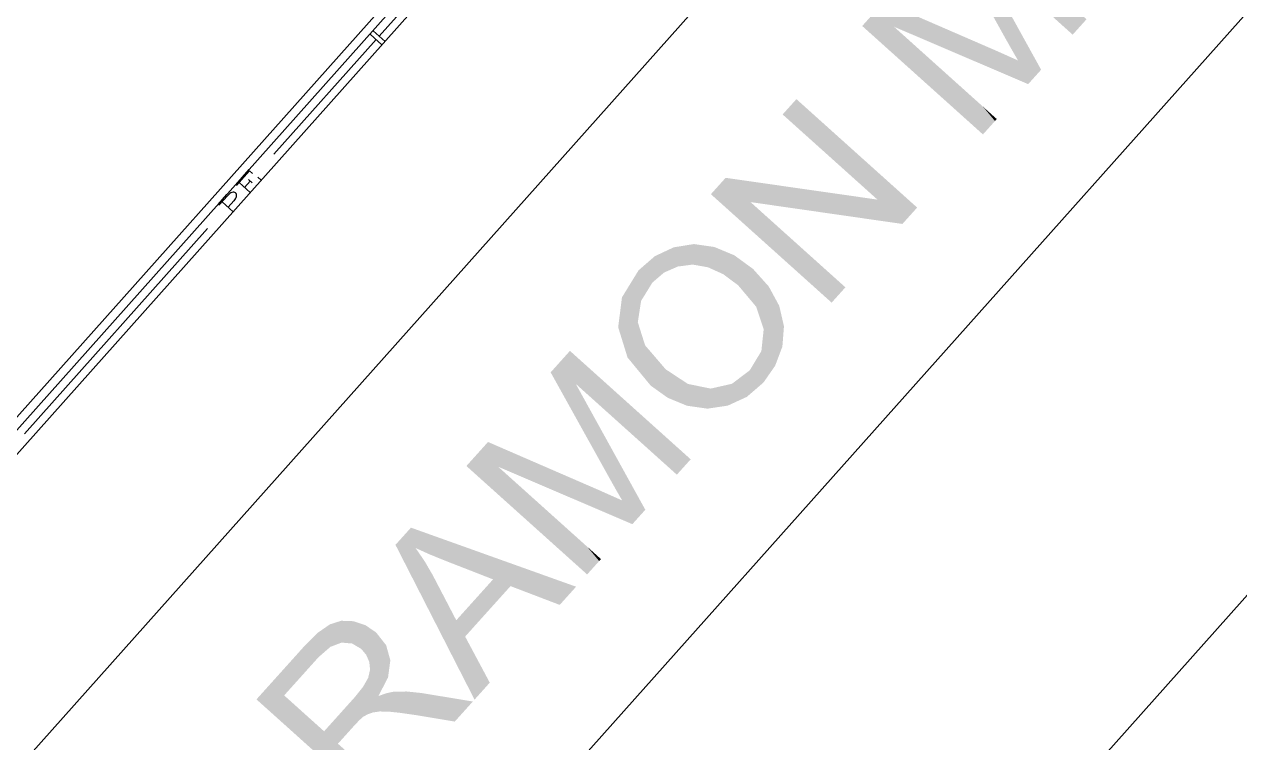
# Model space of a CAD drawing. Header units: inches. Extents: x 0.0008 to 0.0144, y 0.0003 to 0.0113.
# Drawn here: x 0.0120179 to 0.0123864, y 0.0029946 to 0.0032126 of the extents above; entities that cross this region are included whole.
import ezdxf

# ---------------------------------------------------------------- set-up
doc = ezdxf.new("R2010")
doc.units = ezdxf.units.IN
doc.header["$MEASUREMENT"] = 0
doc.linetypes.add('STRICHPUNKT', pattern=[25.4, 12.7, -6.35, 0, -6.35])
doc.layers.add('Standard', color=7, linetype='Continuous')

# ---------------------------------------------------------------- blocks, each defined once
blk = doc.blocks.new('*U445')
at = {"color": 7, "linetype": 'ByBlock'}
for points in [[(0.3075634, 0.0767595), (0.3075203, 0.0769144), (0.3075634, 0.0769442)], [(0.3076083, 0.0767987), (0.3075634, 0.0769442), (0.3076083, 0.0769752)], [(0.3076115, 0.0768015), (0.3076083, 0.0769752), (0.3076115, 0.0769763)], [(0.3076699, 0.0768238), (0.3076115, 0.0769763), (0.3076699, 0.0769948)], [(0.3076949, 0.0768333), (0.3076699, 0.0769948), (0.3076949, 0.0770027)], [(0.3076984, 0.0768346), (0.3076984, 0.0770026), (0.307779, 0.0768274)], [(0.307779, 0.0768274), (0.307779, 0.0769997), (0.3077893, 0.0768213)], [(0.3077893, 0.0768213), (0.3077893, 0.0769993), (0.3077982, 0.076816)], [(0.3077982, 0.076816), (0.3077982, 0.0769964), (0.3078011, 0.0768143)], [(0.3078011, 0.0768143), (0.3078011, 0.0769955), (0.3078359, 0.0767937)], [(0.3078359, 0.0767937), (0.3078359, 0.0769839), (0.3078501, 0.0767853)], [(0.3078501, 0.0767853), (0.3078501, 0.0769792), (0.3078639, 0.0767687)], [(0.3078639, 0.0767687), (0.3078639, 0.0769747), (0.3078641, 0.0767684)], [(0.3078641, 0.0767684), (0.3078641, 0.0769746), (0.307882, 0.0767469)], [(0.307882, 0.0767469), (0.307882, 0.0769687), (0.3078875, 0.0767402)], [(0.3078875, 0.0767402), (0.3078875, 0.0769649), (0.3078993, 0.0767131)], [(0.3078993, 0.0767131), (0.3078993, 0.0769568), (0.3079026, 0.0767058)], [(0.3079026, 0.0767058), (0.3079026, 0.0769546), (0.3079115, 0.0766853)], [(0.3079115, 0.0766853), (0.3079115, 0.0769484), (0.3079172, 0.0766253)], [(0.3075173, 0.0767186), (0.3074129, 0.0768091), (0.3075173, 0.0769124)], [(0.3075203, 0.0767218), (0.3075173, 0.0769124), (0.3075203, 0.0769144)], [(0.3074129, 0.0766024), (0.3072558, 0.0766342), (0.3074129, 0.0768091)], [(0.3072558, 0.0762052), (0.3070425, 0.0763969), (0.3072558, 0.0766342)], [(0.3078993, 0.0762825), (0.3078875, 0.0765362), (0.3078993, 0.0765571)], [(0.3079026, 0.0762836), (0.3078993, 0.0765571), (0.3079026, 0.0765628)], [(0.3079115, 0.0762867), (0.3079026, 0.0765628), (0.3079115, 0.076601)], [(0.3079172, 0.0762886), (0.3079115, 0.076601), (0.3079172, 0.0766253)], [(0.3078501, 0.0762502), (0.3078359, 0.0764594), (0.3078501, 0.0764773)], [(0.3078639, 0.0762624), (0.3078501, 0.0764773), (0.3078639, 0.0764945)], [(0.3078641, 0.0762626), (0.3078639, 0.0764945), (0.3078641, 0.076495)], [(0.307882, 0.0762727), (0.3078641, 0.076495), (0.307882, 0.0765265)], [(0.3078875, 0.0762758), (0.307882, 0.0765265), (0.3078875, 0.0765362)], [(0.3072558, 0.0762052), (0.3072558, 0.0764276), (0.3074129, 0.0760639)], [(0.307779, 0.0761767), (0.3076984, 0.0763014), (0.307779, 0.0763911)], [(0.3077893, 0.0761881), (0.307779, 0.0763911), (0.3077893, 0.0764025)], [(0.3077982, 0.076198), (0.3077893, 0.0764025), (0.3077982, 0.0764124)], [(0.3078011, 0.076201), (0.3077982, 0.0764124), (0.3078011, 0.0764156)], [(0.3078359, 0.0762375), (0.3078011, 0.0764156), (0.3078359, 0.0764594)], [(0.3079904, 0.0763037), (0.3079817, 0.0764227), (0.3079904, 0.0764258)], [(0.3080411, 0.0763032), (0.3079904, 0.0764258), (0.3080411, 0.0764437)], [(0.3079904, 0.0763037), (0.3079904, 0.0764258), (0.3080411, 0.0763032)], [(0.3080441, 0.0763032), (0.3080411, 0.0764437), (0.3080441, 0.0764448)], [(0.3080411, 0.0763032), (0.3080411, 0.0764437), (0.3080441, 0.0763032)], [(0.3080557, 0.076303), (0.3080441, 0.0764448), (0.3080557, 0.0764472)], [(0.3080441, 0.0763032), (0.3080441, 0.0764448), (0.3080557, 0.076303)], [(0.3080576, 0.076303), (0.3080557, 0.0764472), (0.3080576, 0.0764476)], [(0.3080557, 0.076303), (0.3080557, 0.0764472), (0.3080576, 0.076303)], [(0.3080734, 0.0763013), (0.3080576, 0.0764476), (0.3080734, 0.0764509)], [(0.3080576, 0.076303), (0.3080576, 0.0764476), (0.3080734, 0.0763013)], [(0.3080827, 0.0763003), (0.3080734, 0.0764509), (0.3080827, 0.0764528)], [(0.3080734, 0.0763013), (0.3080734, 0.0764509), (0.3080827, 0.0763003)], [(0.3080948, 0.076299), (0.3080827, 0.0764528), (0.3080948, 0.0764553)], [(0.3080827, 0.0763003), (0.3080827, 0.0764528), (0.3080948, 0.076299)], [(0.3081475, 0.0762933), (0.3080948, 0.0764553), (0.3081475, 0.0764566)], [(0.3080948, 0.076299), (0.3080948, 0.0764553), (0.3081475, 0.0762933)], [(0.3081979, 0.0762862), (0.3081475, 0.0764566), (0.3081979, 0.0764579)], [(0.3081475, 0.0762933), (0.3081475, 0.0764566), (0.3081979, 0.0762862)], [(0.3081979, 0.0762862), (0.3081979, 0.0764579), (0.3082655, 0.0762766)], [(0.3082655, 0.0762766), (0.3082655, 0.0764509), (0.3083102, 0.0762692)], [(0.3083102, 0.0762692), (0.3083102, 0.0764463), (0.3085695, 0.0762258)], [(0.3085695, 0.0762258), (0.3083102, 0.0764463), (0.3085695, 0.0764036)], [(0.3074129, 0.0760639), (0.3074129, 0.0762863), (0.3075173, 0.0759701)], [(0.3076949, 0.0760831), (0.3076699, 0.0762697), (0.3076949, 0.0762975)], [(0.3076984, 0.0760869), (0.3076949, 0.0762975), (0.3076984, 0.0763014)], [(0.3075173, 0.0759701), (0.3075173, 0.0761925), (0.3075203, 0.0759675)], [(0.3075203, 0.0759675), (0.3075203, 0.0761899), (0.3075634, 0.0759287)], [(0.3076083, 0.0758884), (0.3075634, 0.0761511), (0.3076083, 0.0762011)], [(0.3076115, 0.0758855), (0.3076083, 0.0762011), (0.3076115, 0.0762047)], [(0.3076083, 0.0758884), (0.3076083, 0.0762011), (0.3076115, 0.0758855)], [(0.3076699, 0.0758329), (0.3076115, 0.0762047), (0.3076699, 0.0762697)], [(0.3076115, 0.0758855), (0.3076115, 0.0762047), (0.3076699, 0.0758329)], [(0.3075634, 0.0759287), (0.3075634, 0.0761511), (0.3076083, 0.0758884)], [(0.3076699, 0.0758329), (0.3076699, 0.0760553), (0.3076949, 0.0758105)], [(0.3076949, 0.0758105), (0.3076949, 0.0760329), (0.3076984, 0.0758074)], [(0.3076984, 0.0758074), (0.3076984, 0.0760298), (0.307779, 0.0757349)], [(0.307779, 0.0757349), (0.307779, 0.0759573), (0.3077893, 0.0757256)], [(0.3077893, 0.0757256), (0.3077893, 0.075948), (0.3077982, 0.0757176)], [(0.3077982, 0.0757176), (0.3077982, 0.07594), (0.3078011, 0.075715)], [(0.3078011, 0.075715), (0.3078011, 0.0759375), (0.3078359, 0.0756837)], [(0.3078359, 0.0756837), (0.3078359, 0.0759061), (0.3078501, 0.0756709)], [(0.3078501, 0.0756709), (0.3078501, 0.0758934), (0.3078639, 0.0756586)], [(0.3078639, 0.0756586), (0.3078639, 0.075881), (0.3078641, 0.0756584)], [(0.3078641, 0.0756584), (0.3078641, 0.0758808), (0.307882, 0.0756423)], [(0.307882, 0.0756423), (0.307882, 0.0758648), (0.3078875, 0.0756374)], [(0.3078875, 0.0756374), (0.3078875, 0.0758598), (0.3078993, 0.0756267)], [(0.3078993, 0.0756267), (0.3078993, 0.0758491), (0.3079026, 0.0756238)], [(0.3079026, 0.0756238), (0.3079026, 0.0758462), (0.3079115, 0.0756158)], [(0.3079115, 0.0756158), (0.3079115, 0.0758382), (0.3079172, 0.0756106)], [(0.3079172, 0.0756106), (0.3079172, 0.0758331), (0.307939, 0.075591)], [(0.307939, 0.075591), (0.307939, 0.0758135), (0.3079642, 0.0755684)], [(0.3079642, 0.0755684), (0.3079642, 0.0757908), (0.3079721, 0.0755613)]]:
    blk.add_solid(points, dxfattribs=at)
at = {"color": 7, "linetype": 'ByBlock', "extrusion": (0, 0, -1)}
for points in [[(-0.3075634, 0.0767595), (-0.3075634, 0.0769442), (-0.3076083, 0.0767987)], [(-0.3076083, 0.0767987), (-0.3076083, 0.0769752), (-0.3076115, 0.0768015)], [(-0.3076115, 0.0768015), (-0.3076115, 0.0769763), (-0.3076699, 0.0768238)], [(-0.3076699, 0.0768238), (-0.3076699, 0.0769948), (-0.3076949, 0.0768333)], [(-0.3076949, 0.0768333), (-0.3076949, 0.0770027), (-0.3076984, 0.0768346)], [(-0.3076984, 0.0768346), (-0.3076949, 0.0770027), (-0.3076984, 0.0770026)], [(-0.307779, 0.0768274), (-0.3076984, 0.0770026), (-0.307779, 0.0769997)], [(-0.3077893, 0.0768213), (-0.307779, 0.0769997), (-0.3077893, 0.0769993)], [(-0.3077982, 0.076816), (-0.3077893, 0.0769993), (-0.3077982, 0.0769964)], [(-0.3078011, 0.0768143), (-0.3077982, 0.0769964), (-0.3078011, 0.0769955)], [(-0.3078359, 0.0767937), (-0.3078011, 0.0769955), (-0.3078359, 0.0769839)], [(-0.3078501, 0.0767853), (-0.3078359, 0.0769839), (-0.3078501, 0.0769792)], [(-0.3078639, 0.0767687), (-0.3078501, 0.0769792), (-0.3078639, 0.0769747)], [(-0.3078641, 0.0767684), (-0.3078639, 0.0769747), (-0.3078641, 0.0769746)], [(-0.307882, 0.0767469), (-0.3078641, 0.0769746), (-0.307882, 0.0769687)], [(-0.3078875, 0.0767402), (-0.307882, 0.0769687), (-0.3078875, 0.0769649)], [(-0.3078993, 0.0767131), (-0.3078875, 0.0769649), (-0.3078993, 0.0769568)], [(-0.3079026, 0.0767058), (-0.3078993, 0.0769568), (-0.3079026, 0.0769546)], [(-0.3079115, 0.0766853), (-0.3079026, 0.0769546), (-0.3079115, 0.0769484)], [(-0.3079172, 0.0766253), (-0.3079115, 0.0769484), (-0.3079172, 0.0769445)], [(-0.3079172, 0.0762886), (-0.3079172, 0.0769445), (-0.307939, 0.0762961)], [(-0.307939, 0.0762961), (-0.3079172, 0.0769445), (-0.307939, 0.0769295)], [(-0.307939, 0.0762961), (-0.307939, 0.0769295), (-0.3079642, 0.0762998)], [(-0.3079642, 0.0762998), (-0.307939, 0.0769295), (-0.3079642, 0.0769122)], [(-0.3075173, 0.0767186), (-0.3075173, 0.0769124), (-0.3075203, 0.0767218)], [(-0.3075203, 0.0767218), (-0.3075203, 0.0769144), (-0.3075634, 0.0767595)], [(-0.3079642, 0.0762998), (-0.3079642, 0.0769122), (-0.3079721, 0.076301)], [(-0.3079721, 0.076301), (-0.3079642, 0.0769122), (-0.3079721, 0.0769021)], [(-0.3079721, 0.076301), (-0.3079721, 0.0769021), (-0.3079817, 0.0763024)], [(-0.3079817, 0.0763024), (-0.3079721, 0.0769021), (-0.3079817, 0.0768899)], [(-0.3079817, 0.0764227), (-0.3079817, 0.0768899), (-0.3079904, 0.0764396)], [(-0.3079904, 0.0764396), (-0.3079817, 0.0768899), (-0.3079904, 0.0768788)], [(-0.3079904, 0.0764396), (-0.3079904, 0.0768788), (-0.3080411, 0.0765379)], [(-0.3080411, 0.0765379), (-0.3079904, 0.0768788), (-0.3080411, 0.0768142)], [(-0.3074129, 0.0766024), (-0.3074129, 0.0768091), (-0.3075173, 0.0767186)], [(-0.3080411, 0.0765379), (-0.3080411, 0.0768142), (-0.3080441, 0.0765437)], [(-0.3080441, 0.0765437), (-0.3080411, 0.0768142), (-0.3080441, 0.0768034)], [(-0.3080441, 0.0765437), (-0.3080441, 0.0768034), (-0.3080557, 0.0765661)], [(-0.3080557, 0.0765661), (-0.3080441, 0.0768034), (-0.3080557, 0.0767619)], [(-0.3080557, 0.0765661), (-0.3080557, 0.0767619), (-0.3080576, 0.0765803)], [(-0.3080576, 0.0765803), (-0.3080557, 0.0767619), (-0.3080576, 0.076755)], [(-0.3080576, 0.0765803), (-0.3080576, 0.076755), (-0.3080734, 0.076698)], [(-0.3072558, 0.0764276), (-0.3072558, 0.0766342), (-0.3074129, 0.0766024)], [(-0.3078993, 0.0762825), (-0.3078993, 0.0765571), (-0.3079026, 0.0762836)], [(-0.3079026, 0.0762836), (-0.3079026, 0.0765628), (-0.3079115, 0.0762867)], [(-0.3079115, 0.0762867), (-0.3079115, 0.076601), (-0.3079172, 0.0762886)], [(-0.3078501, 0.0762502), (-0.3078501, 0.0764773), (-0.3078639, 0.0762624)], [(-0.3078639, 0.0762624), (-0.3078639, 0.0764945), (-0.3078641, 0.0762626)], [(-0.3078641, 0.0762626), (-0.3078641, 0.076495), (-0.307882, 0.0762727)], [(-0.307882, 0.0762727), (-0.307882, 0.0765265), (-0.3078875, 0.0762758)], [(-0.3078875, 0.0762758), (-0.3078875, 0.0765362), (-0.3078993, 0.0762825)], [(-0.3074129, 0.0760639), (-0.3072558, 0.0764276), (-0.3074129, 0.0762863)], [(-0.307779, 0.0761767), (-0.307779, 0.0763911), (-0.3077893, 0.0761881)], [(-0.3077893, 0.0761881), (-0.3077893, 0.0764025), (-0.3077982, 0.076198)], [(-0.3077982, 0.076198), (-0.3077982, 0.0764124), (-0.3078011, 0.076201)], [(-0.3078011, 0.076201), (-0.3078011, 0.0764156), (-0.3078359, 0.0762375)], [(-0.3078359, 0.0762375), (-0.3078359, 0.0764594), (-0.3078501, 0.0762502)], [(-0.3079817, 0.0763024), (-0.3079817, 0.0764227), (-0.3079904, 0.0763037)], [(-0.3082655, 0.0762766), (-0.3081979, 0.0764579), (-0.3082655, 0.0764509)], [(-0.3083102, 0.0762692), (-0.3082655, 0.0764509), (-0.3083102, 0.0764463)], [(-0.3085695, 0.0762258), (-0.3085695, 0.0764036), (-0.3087086, 0.0763806)], [(-0.3075173, 0.0759701), (-0.3074129, 0.0762863), (-0.3075173, 0.0761925)], [(-0.3076949, 0.0760831), (-0.3076949, 0.0762975), (-0.3076984, 0.0760869)], [(-0.3076984, 0.0760869), (-0.3076984, 0.0763014), (-0.307779, 0.0761767)], [(-0.3075203, 0.0759675), (-0.3075173, 0.0761925), (-0.3075203, 0.0761899)], [(-0.3075634, 0.0759287), (-0.3075203, 0.0761899), (-0.3075634, 0.0761511)], [(-0.3076699, 0.0760553), (-0.3076699, 0.0762697), (-0.3076949, 0.0760831)], [(-0.3076949, 0.0758105), (-0.3076699, 0.0760553), (-0.3076949, 0.0760329)], [(-0.3076984, 0.0758074), (-0.3076949, 0.0760329), (-0.3076984, 0.0760298)], [(-0.307779, 0.0757349), (-0.3076984, 0.0760298), (-0.307779, 0.0759573)], [(-0.3077893, 0.0757256), (-0.307779, 0.0759573), (-0.3077893, 0.075948)], [(-0.3077982, 0.0757176), (-0.3077893, 0.075948), (-0.3077982, 0.07594)], [(-0.3078011, 0.075715), (-0.3077982, 0.07594), (-0.3078011, 0.0759375)], [(-0.3078359, 0.0756837), (-0.3078011, 0.0759375), (-0.3078359, 0.0759061)], [(-0.3078501, 0.0756709), (-0.3078359, 0.0759061), (-0.3078501, 0.0758934)], [(-0.3078639, 0.0756586), (-0.3078501, 0.0758934), (-0.3078639, 0.075881)], [(-0.3078641, 0.0756584), (-0.3078639, 0.075881), (-0.3078641, 0.0758808)], [(-0.307882, 0.0756423), (-0.3078641, 0.0758808), (-0.307882, 0.0758648)], [(-0.3078875, 0.0756374), (-0.307882, 0.0758648), (-0.3078875, 0.0758598)], [(-0.3078993, 0.0756267), (-0.3078875, 0.0758598), (-0.3078993, 0.0758491)], [(-0.3079026, 0.0756238), (-0.3078993, 0.0758491), (-0.3079026, 0.0758462)], [(-0.3079115, 0.0756158), (-0.3079026, 0.0758462), (-0.3079115, 0.0758382)], [(-0.3079172, 0.0756106), (-0.3079115, 0.0758382), (-0.3079172, 0.0758331)], [(-0.307939, 0.075591), (-0.3079172, 0.0758331), (-0.307939, 0.0758135)], [(-0.3079642, 0.0755684), (-0.307939, 0.0758135), (-0.3079642, 0.0757908)], [(-0.3079721, 0.0755613), (-0.3079642, 0.0757908), (-0.3079721, 0.0757837)], [(-0.3079721, 0.0755613), (-0.3079721, 0.0757837), (-0.3079817, 0.075572)], [(-0.3079817, 0.075572), (-0.3079721, 0.0757837), (-0.3079817, 0.0757751)], [(-0.3079817, 0.075572), (-0.3079817, 0.0757751), (-0.3079904, 0.0755816)], [(-0.3079904, 0.0755816), (-0.3079817, 0.0757751), (-0.3079904, 0.0757673)], [(-0.3079904, 0.0755816), (-0.3079904, 0.0757673), (-0.3080411, 0.075638)], [(-0.3080411, 0.075638), (-0.3079904, 0.0757673), (-0.3080411, 0.0757217)], [(-0.3080411, 0.075638), (-0.3080411, 0.0757217), (-0.3080441, 0.0756414)], [(-0.3080441, 0.0756414), (-0.3080411, 0.0757217), (-0.3080441, 0.075719)], [(-0.3080441, 0.0756414), (-0.3080441, 0.075719), (-0.3080557, 0.0756542)], [(-0.3080557, 0.0756542), (-0.3080441, 0.075719), (-0.3080557, 0.0757086)], [(-0.3080557, 0.0756542), (-0.3080557, 0.0757086), (-0.3080576, 0.0756564)], [(-0.3080576, 0.0756564), (-0.3080557, 0.0757086), (-0.3080576, 0.0757069)], [(-0.3080576, 0.0756564), (-0.3080576, 0.0757069), (-0.3080734, 0.075674)], [(-0.3080734, 0.075674), (-0.3080576, 0.0757069), (-0.3080734, 0.0756927)], [(-0.3080734, 0.075674), (-0.3080734, 0.0756927), (-0.3080827, 0.0756843)]]:
    blk.add_solid(points, dxfattribs=at)
blk = doc.blocks.new('*U446')
at = {"color": 7, "linetype": 'ByBlock'}
for points in [[(0.308232, 0.0773545), (0.3081129, 0.0775878), (0.308232, 0.0777203)], [(0.308232, 0.0773545), (0.308232, 0.0777203), (0.3082675, 0.077285)], [(0.3082675, 0.0775634), (0.3082675, 0.0777076), (0.3083376, 0.0775317)], [(0.3083376, 0.0775317), (0.3083376, 0.0776825), (0.3083783, 0.0775131)], [(0.3083783, 0.0775131), (0.3083783, 0.0776679), (0.3084001, 0.0775044)], [(0.3084001, 0.0775044), (0.3084001, 0.0776601), (0.3085196, 0.0774562)], [(0.3085196, 0.0774562), (0.3085196, 0.0776174), (0.308581, 0.0774322)], [(0.308581, 0.0774322), (0.308581, 0.0775954), (0.3086494, 0.0774056)], [(0.3082675, 0.077285), (0.3082675, 0.0775634), (0.3083376, 0.0771478)], [(0.3086494, 0.0774056), (0.3086494, 0.0775709), (0.3087217, 0.0773774)], [(0.3087217, 0.0773774), (0.3087217, 0.0775451), (0.3088391, 0.0773315)], [(0.3088391, 0.0773315), (0.3088391, 0.077503), (0.3088643, 0.0773217)], [(0.3083376, 0.0771478), (0.3083376, 0.0774616), (0.3083783, 0.0770679)], [(0.3089988, 0.0772697), (0.3089988, 0.0774459), (0.3093777, 0.077125)], [(0.3093777, 0.077125), (0.3089988, 0.0774459), (0.3093777, 0.0773103)], [(0.3083783, 0.0770679), (0.3083783, 0.0773913), (0.3084001, 0.0770253)], [(0.3084001, 0.0770253), (0.3084001, 0.0773538), (0.3085196, 0.0767912)], [(0.3088643, 0.0771201), (0.3088391, 0.0772937), (0.3088643, 0.0773217)], [(0.3088391, 0.0770921), (0.3087217, 0.0771631), (0.3088391, 0.0772937)], [(0.3085196, 0.0767912), (0.3085196, 0.0771245), (0.308581, 0.0766708)], [(0.3087217, 0.0769615), (0.3086494, 0.0770826), (0.3087217, 0.0771631)], [(0.3086494, 0.0765369), (0.308581, 0.0770066), (0.3086494, 0.0770826)], [(0.308581, 0.0766708), (0.308581, 0.0770066), (0.3086494, 0.0765369)], [(0.3086494, 0.0765369), (0.3086494, 0.076881), (0.3087217, 0.0763952)]]:
    blk.add_solid(points, dxfattribs=at)
at = {"color": 7, "linetype": 'ByBlock', "extrusion": (0, 0, -1)}
for points in [[(-0.3082675, 0.077285), (-0.308232, 0.0777203), (-0.3082675, 0.0777076)], [(-0.3083376, 0.0775317), (-0.3082675, 0.0777076), (-0.3083376, 0.0776825)], [(-0.3083783, 0.0775131), (-0.3083376, 0.0776825), (-0.3083783, 0.0776679)], [(-0.3084001, 0.0775044), (-0.3083783, 0.0776679), (-0.3084001, 0.0776601)], [(-0.3085196, 0.0774562), (-0.3084001, 0.0776601), (-0.3085196, 0.0776174)], [(-0.308581, 0.0774322), (-0.3085196, 0.0776174), (-0.308581, 0.0775954)], [(-0.3086494, 0.0774056), (-0.308581, 0.0775954), (-0.3086494, 0.0775709)], [(-0.3083376, 0.0771478), (-0.3082675, 0.0775634), (-0.3083376, 0.0774616)], [(-0.3087217, 0.0773774), (-0.3086494, 0.0775709), (-0.3087217, 0.0775451)], [(-0.3088391, 0.0773315), (-0.3087217, 0.0775451), (-0.3088391, 0.077503)], [(-0.3088643, 0.0773217), (-0.3088391, 0.077503), (-0.3088643, 0.077494)], [(-0.3088643, 0.0771201), (-0.3088643, 0.077494), (-0.3089988, 0.0772697)], [(-0.3089988, 0.0772697), (-0.3088643, 0.077494), (-0.3089988, 0.0774459)], [(-0.3083783, 0.0770679), (-0.3083376, 0.0774616), (-0.3083783, 0.0773913)], [(-0.3084001, 0.0770253), (-0.3083783, 0.0773913), (-0.3084001, 0.0773538)], [(-0.3085196, 0.0767912), (-0.3084001, 0.0773538), (-0.3085196, 0.0771245)], [(-0.3093777, 0.077125), (-0.3093777, 0.0773103), (-0.3095037, 0.0772652)], [(-0.3088391, 0.0770921), (-0.3088391, 0.0772937), (-0.3088643, 0.0771201)], [(-0.308581, 0.0766708), (-0.3085196, 0.0771245), (-0.308581, 0.0770066)], [(-0.3087217, 0.0769615), (-0.3087217, 0.0771631), (-0.3088391, 0.0770921)], [(-0.3086494, 0.076881), (-0.3086494, 0.0770826), (-0.3087217, 0.0769615)], [(-0.3087217, 0.0763952), (-0.3086494, 0.076881), (-0.3087217, 0.0767456)], [(-0.3087217, 0.0763952), (-0.3087217, 0.0767456), (-0.3088391, 0.0765258)]]:
    blk.add_solid(points, dxfattribs=at)
blk = doc.blocks.new('*U447')
at = {"color": 7, "linetype": 'ByBlock'}
for points in [[(0.3094564, 0.0786493), (0.3093077, 0.078917), (0.3094564, 0.0790825)], [(0.3094564, 0.0786493), (0.3094564, 0.0790825), (0.3095014, 0.0785683)], [(0.3095014, 0.0788278), (0.3095014, 0.079042), (0.3095886, 0.0787494)], [(0.3095886, 0.0787494), (0.3095886, 0.0789637), (0.3096814, 0.078666)], [(0.3095014, 0.0785683), (0.3095014, 0.0788278), (0.3095886, 0.0784114)], [(0.3096814, 0.078666), (0.3096814, 0.0788803), (0.3096952, 0.0786536)], [(0.3096952, 0.0786536), (0.3096952, 0.0788679), (0.3097545, 0.0786003)], [(0.3097545, 0.0786003), (0.3097545, 0.0788146), (0.3097853, 0.0785726)], [(0.3097853, 0.0785726), (0.3097853, 0.0787869), (0.3098144, 0.0785464)], [(0.3098144, 0.0785464), (0.3098144, 0.0787607), (0.3098589, 0.0785064)], [(0.3098589, 0.0785064), (0.3098589, 0.0787207), (0.3099369, 0.0784363)], [(0.3095886, 0.0784114), (0.3095886, 0.0786698), (0.3096814, 0.0782445)], [(0.3099369, 0.0784363), (0.3099369, 0.0786506), (0.3100367, 0.0783467)], [(0.3100367, 0.0783467), (0.3100367, 0.078561), (0.3102795, 0.0781283)], [(0.3096814, 0.0782445), (0.3096814, 0.0785018), (0.3096952, 0.0782196)], [(0.3096952, 0.0782196), (0.3096952, 0.0784768), (0.3097545, 0.0781129)], [(0.3088254, 0.0780457), (0.308659, 0.0781953), (0.3088254, 0.0783805)], [(0.3088254, 0.0780457), (0.3088254, 0.0783805), (0.3089037, 0.0779753)], [(0.3089037, 0.0781896), (0.3089037, 0.0783465), (0.3093077, 0.0780166)], [(0.3093077, 0.0780166), (0.3089037, 0.0783465), (0.3093077, 0.0781711)], [(0.3097545, 0.0781129), (0.3097545, 0.0783694), (0.3097853, 0.078058)], [(0.3097853, 0.078058), (0.3097853, 0.0783134), (0.3098144, 0.0780063)], [(0.3098144, 0.0780063), (0.3098144, 0.0782608), (0.3098589, 0.0779296)], [(0.3089037, 0.0779753), (0.3089037, 0.0781896), (0.3093077, 0.0776122)], [(0.3093077, 0.0780166), (0.3093077, 0.0781711), (0.3094564, 0.0779529)], [(0.3098589, 0.0777806), (0.3098589, 0.0781801), (0.3099369, 0.0777472)], [(0.3094564, 0.0779529), (0.3094564, 0.0781065), (0.3095014, 0.0779337)], [(0.3095014, 0.0779337), (0.3095014, 0.078087), (0.3095886, 0.0778963)], [(0.3095886, 0.0778963), (0.3095886, 0.0780491), (0.3096814, 0.0778566)], [(0.3096814, 0.0778566), (0.3096814, 0.0780089), (0.3096952, 0.0778507)], [(0.3096952, 0.0778507), (0.3096952, 0.0780027), (0.3097545, 0.0778253)], [(0.3097545, 0.0778253), (0.3097545, 0.0779762), (0.3097853, 0.0778121)], [(0.3097853, 0.0778121), (0.3097853, 0.0779625), (0.3098144, 0.0777997)], [(0.3098144, 0.0777997), (0.3098144, 0.0779495), (0.3098589, 0.0777806)], [(0.3093077, 0.0776122), (0.3093077, 0.0778265), (0.3094564, 0.0774785)], [(0.3094564, 0.0774785), (0.3094564, 0.0776928), (0.3095014, 0.0774381)], [(0.3095014, 0.0774381), (0.3095014, 0.0776524), (0.3095886, 0.0773597)]]:
    blk.add_solid(points, dxfattribs=at)
at = {"color": 7, "linetype": 'ByBlock', "extrusion": (0, 0, -1)}
for points in [[(-0.3095014, 0.0785683), (-0.3094564, 0.0790825), (-0.3095014, 0.079042)], [(-0.3095886, 0.0787494), (-0.3095014, 0.079042), (-0.3095886, 0.0789637)], [(-0.3096814, 0.078666), (-0.3095886, 0.0789637), (-0.3096814, 0.0788803)], [(-0.3095886, 0.0784114), (-0.3095014, 0.0788278), (-0.3095886, 0.0786698)], [(-0.3096952, 0.0786536), (-0.3096814, 0.0788803), (-0.3096952, 0.0788679)], [(-0.3097545, 0.0786003), (-0.3096952, 0.0788679), (-0.3097545, 0.0788146)], [(-0.3097853, 0.0785726), (-0.3097545, 0.0788146), (-0.3097853, 0.0787869)], [(-0.3098144, 0.0785464), (-0.3097853, 0.0787869), (-0.3098144, 0.0787607)], [(-0.3098589, 0.0785064), (-0.3098144, 0.0787607), (-0.3098589, 0.0787207)], [(-0.3099369, 0.0784363), (-0.3098589, 0.0787207), (-0.3099369, 0.0786506)], [(-0.3096814, 0.0782445), (-0.3095886, 0.0786698), (-0.3096814, 0.0785018)], [(-0.3100367, 0.0783467), (-0.3099369, 0.0786506), (-0.3100367, 0.078561)], [(-0.3102795, 0.0781283), (-0.3100367, 0.078561), (-0.3102795, 0.0783426)], [(-0.3096952, 0.0782196), (-0.3096814, 0.0785018), (-0.3096952, 0.0784768)], [(-0.3097545, 0.0781129), (-0.3096952, 0.0784768), (-0.3097545, 0.0783694)], [(-0.3089037, 0.0779753), (-0.3088254, 0.0783805), (-0.3089037, 0.0783465)], [(-0.3097853, 0.078058), (-0.3097545, 0.0783694), (-0.3097853, 0.0783134)], [(-0.3102795, 0.0781283), (-0.3102795, 0.0783426), (-0.3103861, 0.0782469)], [(-0.3098144, 0.0780063), (-0.3097853, 0.0783134), (-0.3098144, 0.0782608)], [(-0.3098589, 0.0779296), (-0.3098144, 0.0782608), (-0.3098589, 0.0781801)], [(-0.3093077, 0.0776122), (-0.3089037, 0.0781896), (-0.3093077, 0.0778265)], [(-0.3094564, 0.0779529), (-0.3093077, 0.0781711), (-0.3094564, 0.0781065)], [(-0.3099369, 0.0777472), (-0.3098589, 0.0781801), (-0.3099369, 0.0780388)], [(-0.3095014, 0.0779337), (-0.3094564, 0.0781065), (-0.3095014, 0.078087)], [(-0.3095886, 0.0778963), (-0.3095014, 0.078087), (-0.3095886, 0.0780491)], [(-0.3096814, 0.0778566), (-0.3095886, 0.0780491), (-0.3096814, 0.0780089)], [(-0.3096952, 0.0778507), (-0.3096814, 0.0780089), (-0.3096952, 0.0780027)], [(-0.3097545, 0.0778253), (-0.3096952, 0.0780027), (-0.3097545, 0.0779762)], [(-0.3097853, 0.0778121), (-0.3097545, 0.0779762), (-0.3097853, 0.0779625)], [(-0.3098144, 0.0777997), (-0.3097853, 0.0779625), (-0.3098144, 0.0779495)], [(-0.3099369, 0.0777472), (-0.3099369, 0.0780388), (-0.3100367, 0.0778581)], [(-0.3098589, 0.0777806), (-0.3098144, 0.0779495), (-0.3098589, 0.0779296)], [(-0.3094564, 0.0774785), (-0.3093077, 0.0778265), (-0.3094564, 0.0776928)], [(-0.3095014, 0.0774381), (-0.3094564, 0.0776928), (-0.3095014, 0.0776524)], [(-0.3095886, 0.0773597), (-0.3095014, 0.0776524), (-0.3095886, 0.077574)], [(-0.3095886, 0.0773597), (-0.3095886, 0.077574), (-0.3096814, 0.0774628)], [(-0.3096814, 0.0774628), (-0.3095886, 0.077574), (-0.3096814, 0.0774906)], [(-0.3096814, 0.0774628), (-0.3096814, 0.0774906), (-0.3096952, 0.0774782)]]:
    blk.add_solid(points, dxfattribs=at)
blk = doc.blocks.new('*U448')
at = {"color": 7, "linetype": 'ByBlock'}
for points in [[(0.3101814, 0.0796862), (0.3101101, 0.0798122), (0.3101814, 0.0798457)], [(0.310194, 0.0796917), (0.3101814, 0.0798457), (0.310194, 0.0798516)], [(0.3102092, 0.0796983), (0.310194, 0.0798516), (0.3102092, 0.0798587)], [(0.310255, 0.0797183), (0.3102092, 0.0798587), (0.310255, 0.0798802)], [(0.3102871, 0.0797324), (0.310255, 0.0798802), (0.3102871, 0.0798855)], [(0.3103581, 0.0797417), (0.3102871, 0.0798855), (0.3103581, 0.0798971)], [(0.3103648, 0.0797426), (0.3103581, 0.0798971), (0.3103648, 0.0798981)], [(0.3104015, 0.0797474), (0.3103648, 0.0798981), (0.3104015, 0.0799041)], [(0.3104106, 0.0797458), (0.3104015, 0.0799041), (0.3104106, 0.0799056)], [(0.3104015, 0.0797474), (0.3104015, 0.0799041), (0.3104106, 0.0797458)], [(0.3104106, 0.0797458), (0.3104106, 0.0799056), (0.3105157, 0.0797272)], [(0.3105157, 0.0797272), (0.3105157, 0.0798906), (0.3105192, 0.0797266)], [(0.3105192, 0.0797266), (0.3105192, 0.0798901), (0.31054, 0.0797172)], [(0.31054, 0.0797172), (0.31054, 0.0798871), (0.3105682, 0.0797044)], [(0.3105682, 0.0797044), (0.3105682, 0.079883), (0.3106368, 0.0796735)], [(0.3106368, 0.0796735), (0.3106368, 0.0798545), (0.310672, 0.0796472)], [(0.310672, 0.0796472), (0.310672, 0.0798399), (0.310704, 0.0796232)], [(0.310035, 0.0795176), (0.3100041, 0.0797201), (0.310035, 0.079747)], [(0.3100781, 0.0795875), (0.310035, 0.079747), (0.3100781, 0.0797844)], [(0.3100913, 0.0796089), (0.3100781, 0.0797844), (0.3100913, 0.0797958)], [(0.3101101, 0.079625), (0.3100913, 0.0797958), (0.3101101, 0.0798122)], [(0.310704, 0.0796232), (0.310704, 0.0798265), (0.3107225, 0.0796094)], [(0.3107225, 0.0796094), (0.3107225, 0.0798188), (0.3107518, 0.0795875)], [(0.3107518, 0.0795875), (0.3107518, 0.0797974), (0.3108187, 0.079508)], [(0.3108187, 0.079508), (0.3108187, 0.0797485), (0.3108404, 0.0794821)], [(0.3099789, 0.0789353), (0.3099, 0.0795652), (0.3099789, 0.0796937)], [(0.3099849, 0.0793418), (0.3099789, 0.0796937), (0.3099849, 0.0797034)], [(0.3100041, 0.0794674), (0.3099849, 0.0797034), (0.3100041, 0.0797201)], [(0.3108404, 0.0794821), (0.3108404, 0.0797326), (0.3108664, 0.0794513)], [(0.3108664, 0.0794513), (0.3108664, 0.0797136), (0.3108909, 0.0794221)], [(0.3108909, 0.0794221), (0.3108909, 0.0796862), (0.3109303, 0.0793023)], [(0.3109303, 0.0793023), (0.3109303, 0.0796422), (0.3109462, 0.0792541)], [(0.3099, 0.0790312), (0.309857, 0.0794951), (0.3099, 0.0795652)], [(0.3099, 0.0790312), (0.3099, 0.0795652), (0.3099789, 0.0789353)], [(0.3109462, 0.0792541), (0.3109462, 0.0796245), (0.3109481, 0.0792483)], [(0.309857, 0.07917), (0.3098277, 0.0792646), (0.309857, 0.0794951)], [(0.309857, 0.07917), (0.309857, 0.0794951), (0.3099, 0.0790312)], [(0.3099789, 0.0789353), (0.3099789, 0.0793029), (0.3099849, 0.0789281)], [(0.3099849, 0.0789281), (0.3099849, 0.079284), (0.3100041, 0.0789048)], [(0.3100041, 0.0789048), (0.3100041, 0.0792232), (0.310035, 0.0788672)], [(0.3109462, 0.0788382), (0.3109303, 0.0790808), (0.3109462, 0.0792303)], [(0.3109481, 0.078841), (0.3109462, 0.0792303), (0.3109481, 0.0792483)], [(0.310035, 0.0788672), (0.310035, 0.0791253), (0.3100781, 0.0788148)], [(0.3109303, 0.0788245), (0.3108909, 0.0790156), (0.3109303, 0.0790808)], [(0.3100781, 0.0788148), (0.3100781, 0.0790751), (0.3100913, 0.0788054)], [(0.3100913, 0.0788054), (0.3100913, 0.0790598), (0.3101101, 0.078792)], [(0.3101101, 0.078792), (0.3101101, 0.0790378), (0.3101814, 0.0787409)], [(0.3108909, 0.0787905), (0.3108664, 0.078975), (0.3108909, 0.0790156)], [(0.3101814, 0.0787409), (0.3101814, 0.0789547), (0.310194, 0.0787319)], [(0.310194, 0.0787319), (0.310194, 0.0789401), (0.3102092, 0.0787211)], [(0.3102092, 0.0787211), (0.3102092, 0.0789301), (0.310255, 0.0787021)], [(0.310255, 0.0787021), (0.310255, 0.0788999), (0.3102871, 0.0786889)], [(0.3108187, 0.0787282), (0.3107518, 0.0788652), (0.3108187, 0.0789157)], [(0.3108404, 0.0787469), (0.3108187, 0.0789157), (0.3108404, 0.0789322)], [(0.3108664, 0.0787693), (0.3108404, 0.0789322), (0.3108664, 0.078975)], [(0.3102871, 0.0786889), (0.3102871, 0.0788788), (0.3103581, 0.0786595)], [(0.3103581, 0.0786595), (0.3103581, 0.0788321), (0.3103648, 0.0786586)], [(0.3103648, 0.0786586), (0.3103648, 0.0788278), (0.3104015, 0.0786534)], [(0.3104015, 0.0786534), (0.3104015, 0.0788202), (0.3104106, 0.0786521)], [(0.3104106, 0.0786521), (0.3104106, 0.0788183), (0.3105157, 0.0786372)], [(0.3106368, 0.0786553), (0.3105682, 0.0787982), (0.3106368, 0.0788137)], [(0.310672, 0.0786606), (0.3106368, 0.0788137), (0.310672, 0.0788217)], [(0.310704, 0.0786753), (0.310672, 0.0788217), (0.310704, 0.078829)], [(0.3107225, 0.0786839), (0.310704, 0.078829), (0.3107225, 0.078843)], [(0.3107518, 0.0786974), (0.3107225, 0.078843), (0.3107518, 0.0788652)], [(0.3105682, 0.0786451), (0.31054, 0.0787918), (0.3105682, 0.0787982)]]:
    blk.add_solid(points, dxfattribs=at)
at = {"color": 7, "linetype": 'ByBlock', "extrusion": (0, 0, -1)}
for points in [[(-0.3101814, 0.0796862), (-0.3101814, 0.0798457), (-0.310194, 0.0796917)], [(-0.310194, 0.0796917), (-0.310194, 0.0798516), (-0.3102092, 0.0796983)], [(-0.3102092, 0.0796983), (-0.3102092, 0.0798587), (-0.310255, 0.0797183)], [(-0.310255, 0.0797183), (-0.310255, 0.0798802), (-0.3102871, 0.0797324)], [(-0.3102871, 0.0797324), (-0.3102871, 0.0798855), (-0.3103581, 0.0797417)], [(-0.3103581, 0.0797417), (-0.3103581, 0.0798971), (-0.3103648, 0.0797426)], [(-0.3103648, 0.0797426), (-0.3103648, 0.0798981), (-0.3104015, 0.0797474)], [(-0.3105157, 0.0797272), (-0.3104106, 0.0799056), (-0.3105157, 0.0798906)], [(-0.3105192, 0.0797266), (-0.3105157, 0.0798906), (-0.3105192, 0.0798901)], [(-0.31054, 0.0797172), (-0.3105192, 0.0798901), (-0.31054, 0.0798871)], [(-0.3105682, 0.0797044), (-0.31054, 0.0798871), (-0.3105682, 0.079883)], [(-0.3106368, 0.0796735), (-0.3105682, 0.079883), (-0.3106368, 0.0798545)], [(-0.310672, 0.0796472), (-0.3106368, 0.0798545), (-0.310672, 0.0798399)], [(-0.310704, 0.0796232), (-0.310672, 0.0798399), (-0.310704, 0.0798265)], [(-0.310035, 0.0795176), (-0.310035, 0.079747), (-0.3100781, 0.0795875)], [(-0.3100781, 0.0795875), (-0.3100781, 0.0797844), (-0.3100913, 0.0796089)], [(-0.3100913, 0.0796089), (-0.3100913, 0.0797958), (-0.3101101, 0.079625)], [(-0.3101101, 0.079625), (-0.3101101, 0.0798122), (-0.3101814, 0.0796862)], [(-0.3107225, 0.0796094), (-0.310704, 0.0798265), (-0.3107225, 0.0798188)], [(-0.3107518, 0.0795875), (-0.3107225, 0.0798188), (-0.3107518, 0.0797974)], [(-0.3108187, 0.079508), (-0.3107518, 0.0797974), (-0.3108187, 0.0797485)], [(-0.3108404, 0.0794821), (-0.3108187, 0.0797485), (-0.3108404, 0.0797326)], [(-0.3099789, 0.0793029), (-0.3099789, 0.0796937), (-0.3099849, 0.0793418)], [(-0.3099849, 0.0793418), (-0.3099849, 0.0797034), (-0.3100041, 0.0794674)], [(-0.3100041, 0.0794674), (-0.3100041, 0.0797201), (-0.310035, 0.0795176)], [(-0.3108664, 0.0794513), (-0.3108404, 0.0797326), (-0.3108664, 0.0797136)], [(-0.3108909, 0.0794221), (-0.3108664, 0.0797136), (-0.3108909, 0.0796862)], [(-0.3109303, 0.0793023), (-0.3108909, 0.0796862), (-0.3109303, 0.0796422)], [(-0.3109462, 0.0792541), (-0.3109303, 0.0796422), (-0.3109462, 0.0796245)], [(-0.3109481, 0.0792483), (-0.3109462, 0.0796245), (-0.3109481, 0.0796224)], [(-0.3109481, 0.078841), (-0.3109481, 0.0796224), (-0.3109872, 0.0788971)], [(-0.3109872, 0.0788971), (-0.3109481, 0.0796224), (-0.3109872, 0.0795787)], [(-0.3109872, 0.0788971), (-0.3109872, 0.0795787), (-0.3110365, 0.078968)], [(-0.3110365, 0.078968), (-0.3109872, 0.0795787), (-0.3110365, 0.0794876)], [(-0.3110365, 0.078968), (-0.3110365, 0.0794876), (-0.3110681, 0.0790518)], [(-0.3110681, 0.0790518), (-0.3110365, 0.0794876), (-0.3110681, 0.0794292)], [(-0.3110681, 0.0790518), (-0.3110681, 0.0794292), (-0.3110921, 0.0791152)], [(-0.3110921, 0.0791152), (-0.3110681, 0.0794292), (-0.3110921, 0.0793252)], [(-0.3099849, 0.0789281), (-0.3099789, 0.0793029), (-0.3099849, 0.079284)], [(-0.3100041, 0.0789048), (-0.3099849, 0.079284), (-0.3100041, 0.0792232)], [(-0.3110921, 0.0791152), (-0.3110921, 0.0793252), (-0.3111044, 0.0792717)], [(-0.310035, 0.0788672), (-0.3100041, 0.0792232), (-0.310035, 0.0791253)], [(-0.3109462, 0.0788382), (-0.3109462, 0.0792303), (-0.3109481, 0.078841)], [(-0.3100781, 0.0788148), (-0.310035, 0.0791253), (-0.3100781, 0.0790751)], [(-0.3109303, 0.0788245), (-0.3109303, 0.0790808), (-0.3109462, 0.0788382)], [(-0.3100913, 0.0788054), (-0.3100781, 0.0790751), (-0.3100913, 0.0790598)], [(-0.3101101, 0.078792), (-0.3100913, 0.0790598), (-0.3101101, 0.0790378)], [(-0.3101814, 0.0787409), (-0.3101101, 0.0790378), (-0.3101814, 0.0789547)], [(-0.3108909, 0.0787905), (-0.3108909, 0.0790156), (-0.3109303, 0.0788245)], [(-0.310194, 0.0787319), (-0.3101814, 0.0789547), (-0.310194, 0.0789401)], [(-0.3102092, 0.0787211), (-0.310194, 0.0789401), (-0.3102092, 0.0789301)], [(-0.310255, 0.0787021), (-0.3102092, 0.0789301), (-0.310255, 0.0788999)], [(-0.3102871, 0.0786889), (-0.310255, 0.0788999), (-0.3102871, 0.0788788)], [(-0.3108187, 0.0787282), (-0.3108187, 0.0789157), (-0.3108404, 0.0787469)], [(-0.3108404, 0.0787469), (-0.3108404, 0.0789322), (-0.3108664, 0.0787693)], [(-0.3108664, 0.0787693), (-0.3108664, 0.078975), (-0.3108909, 0.0787905)], [(-0.3103581, 0.0786595), (-0.3102871, 0.0788788), (-0.3103581, 0.0788321)], [(-0.3103648, 0.0786586), (-0.3103581, 0.0788321), (-0.3103648, 0.0788278)], [(-0.3104015, 0.0786534), (-0.3103648, 0.0788278), (-0.3104015, 0.0788202)], [(-0.3104106, 0.0786521), (-0.3104015, 0.0788202), (-0.3104106, 0.0788183)], [(-0.3105157, 0.0786372), (-0.3104106, 0.0788183), (-0.3105157, 0.0787968)], [(-0.3106368, 0.0786553), (-0.3106368, 0.0788137), (-0.310672, 0.0786606)], [(-0.310672, 0.0786606), (-0.310672, 0.0788217), (-0.310704, 0.0786753)], [(-0.310704, 0.0786753), (-0.310704, 0.078829), (-0.3107225, 0.0786839)], [(-0.3107225, 0.0786839), (-0.3107225, 0.078843), (-0.3107518, 0.0786974)], [(-0.3107518, 0.0786974), (-0.3107518, 0.0788652), (-0.3108187, 0.0787282)], [(-0.3105157, 0.0786372), (-0.3105157, 0.0787968), (-0.3105192, 0.0786377)], [(-0.3105192, 0.0786377), (-0.3105157, 0.0787968), (-0.3105192, 0.0787961)], [(-0.3105192, 0.0786377), (-0.3105192, 0.0787961), (-0.31054, 0.0786409)], [(-0.31054, 0.0786409), (-0.3105192, 0.0787961), (-0.31054, 0.0787918)], [(-0.31054, 0.0786409), (-0.31054, 0.0787918), (-0.3105682, 0.0786451)], [(-0.3105682, 0.0786451), (-0.3105682, 0.0787982), (-0.3106368, 0.0786553)]]:
    blk.add_solid(points, dxfattribs=at)
blk = doc.blocks.new('*U449')
at = {"color": 7, "linetype": 'ByBlock'}
for points in [[(0.3112001, 0.0808089), (0.311094, 0.0809043), (0.3112001, 0.0810224)], [(0.3112001, 0.0808089), (0.3112001, 0.0810224), (0.3114713, 0.0805652)], [(0.3114713, 0.0805652), (0.3114713, 0.0807786), (0.3115774, 0.0804698)], [(0.3115774, 0.0804698), (0.3115774, 0.0806832), (0.3118239, 0.0802482)], [(0.3106551, 0.0801878), (0.3105416, 0.0802898), (0.3106551, 0.0804161)], [(0.3106551, 0.0801878), (0.3106551, 0.0804161), (0.3108469, 0.0800154)], [(0.3118239, 0.0800882), (0.3118239, 0.0804616), (0.3120163, 0.0800605)], [(0.3108469, 0.0802289), (0.3108469, 0.0803885), (0.311094, 0.0801933)], [(0.311094, 0.0801933), (0.3108469, 0.0803885), (0.311094, 0.080353)], [(0.311094, 0.0801933), (0.311094, 0.080353), (0.3112001, 0.080178)], [(0.3112001, 0.080178), (0.3112001, 0.0803378), (0.3114713, 0.080139)], [(0.3114713, 0.080139), (0.3112001, 0.0803378), (0.3114713, 0.0802988)], [(0.3114713, 0.080139), (0.3114713, 0.0802988), (0.3115774, 0.0801237)], [(0.3108469, 0.0800154), (0.3108469, 0.0802289), (0.311094, 0.0797933)], [(0.3115774, 0.0801237), (0.3115774, 0.0802836), (0.3118239, 0.0800882)], [(0.3118239, 0.0800882), (0.3115774, 0.0802836), (0.3118239, 0.0802482)], [(0.311094, 0.0797933), (0.311094, 0.0800068), (0.3112001, 0.0796979)], [(0.3112001, 0.0796979), (0.3112001, 0.0799114), (0.3114713, 0.0794542)]]:
    blk.add_solid(points, dxfattribs=at)
at = {"color": 7, "linetype": 'ByBlock', "extrusion": (0, 0, -1)}
for points in [[(-0.3114713, 0.0805652), (-0.3112001, 0.0810224), (-0.3114713, 0.0807786)], [(-0.3115774, 0.0804698), (-0.3114713, 0.0807786), (-0.3115774, 0.0806832)], [(-0.3118239, 0.0802482), (-0.3115774, 0.0806832), (-0.3118239, 0.0804616)], [(-0.3108469, 0.0800154), (-0.3106551, 0.0804161), (-0.3108469, 0.0803885)], [(-0.3120163, 0.0800605), (-0.3118239, 0.0804616), (-0.3120163, 0.0802888)], [(-0.3112001, 0.080178), (-0.311094, 0.080353), (-0.3112001, 0.0803378)], [(-0.3115774, 0.0801237), (-0.3114713, 0.0802988), (-0.3115774, 0.0802836)], [(-0.311094, 0.0797933), (-0.3108469, 0.0802289), (-0.311094, 0.0800068)], [(-0.3120163, 0.0800605), (-0.3120163, 0.0802888), (-0.3121298, 0.0801867)], [(-0.3112001, 0.0796979), (-0.311094, 0.0800068), (-0.3112001, 0.0799114)], [(-0.3114713, 0.0794542), (-0.3112001, 0.0799114), (-0.3114713, 0.0796676)], [(-0.3114713, 0.0794542), (-0.3114713, 0.0796676), (-0.3115774, 0.0795722)]]:
    blk.add_solid(points, dxfattribs=at)
blk = doc.blocks.new('*U450')
at = {"color": 7, "linetype": 'ByBlock'}
for points in [[(0.3125042, 0.08204), (0.3123555, 0.0823077), (0.3125042, 0.0824732)], [(0.3125042, 0.08204), (0.3125042, 0.0824732), (0.3125492, 0.081959)], [(0.3125492, 0.0822185), (0.3125492, 0.0824328), (0.3126364, 0.0821401)], [(0.3126364, 0.0821401), (0.3126364, 0.0823544), (0.3127292, 0.0820568)], [(0.3127292, 0.0820568), (0.3127292, 0.082271), (0.312743, 0.0820443)], [(0.3125492, 0.081959), (0.3125492, 0.0822185), (0.3126364, 0.0818021)], [(0.312743, 0.0820443), (0.312743, 0.0822586), (0.3128022, 0.0819911)], [(0.3128022, 0.0819911), (0.3128022, 0.0822054), (0.3128331, 0.0819633)], [(0.3128331, 0.0819633), (0.3128331, 0.0821776), (0.3128622, 0.0819372)], [(0.3128622, 0.0819372), (0.3128622, 0.0821515), (0.3129067, 0.0818972)], [(0.3129067, 0.0818972), (0.3129067, 0.0821114), (0.3129847, 0.081827)], [(0.3126364, 0.0818021), (0.3126364, 0.0820605), (0.3127292, 0.0816352)], [(0.3129847, 0.081827), (0.3129847, 0.0820413), (0.3130845, 0.0817374)], [(0.3127292, 0.0816352), (0.3127292, 0.0818925), (0.312743, 0.0816103)], [(0.3130845, 0.0817374), (0.3130845, 0.0819517), (0.3133273, 0.0815191)], [(0.312743, 0.0816103), (0.312743, 0.0818675), (0.3128022, 0.0815036)], [(0.3118732, 0.0814364), (0.3117068, 0.081586), (0.3118732, 0.0817712)], [(0.3118732, 0.0814364), (0.3118732, 0.0817712), (0.3119515, 0.081366)], [(0.3119515, 0.0815803), (0.3119515, 0.0817372), (0.3123555, 0.0814074)], [(0.3123555, 0.0814074), (0.3119515, 0.0817372), (0.3123555, 0.0815618)], [(0.3128022, 0.0815036), (0.3128022, 0.0817601), (0.3128331, 0.0814488)], [(0.3128331, 0.0814488), (0.3128331, 0.0817042), (0.3128622, 0.0813971)], [(0.3128622, 0.0813971), (0.3128622, 0.0816515), (0.3129067, 0.0813204)], [(0.3119515, 0.081366), (0.3119515, 0.0815803), (0.3123555, 0.0810029)], [(0.3123555, 0.0814074), (0.3123555, 0.0815618), (0.3125042, 0.0813437)], [(0.3129067, 0.0811713), (0.3129067, 0.0815709), (0.3129847, 0.0811379)], [(0.3125042, 0.0813437), (0.3125042, 0.0814972), (0.3125492, 0.0813244)], [(0.3125492, 0.0813244), (0.3125492, 0.0814777), (0.3126364, 0.0812871)], [(0.3126364, 0.0812871), (0.3126364, 0.0814398), (0.3127292, 0.0812474)], [(0.3127292, 0.0812474), (0.3127292, 0.0813996), (0.312743, 0.0812414)], [(0.312743, 0.0812414), (0.312743, 0.0813934), (0.3128022, 0.0812161)], [(0.3128022, 0.0812161), (0.3128022, 0.081367), (0.3128331, 0.0812028)], [(0.3128331, 0.0812028), (0.3128331, 0.0813532), (0.3128622, 0.0811904)], [(0.3128622, 0.0811904), (0.3128622, 0.0813402), (0.3129067, 0.0811713)], [(0.3123555, 0.0810029), (0.3123555, 0.0812172), (0.3125042, 0.0808692)], [(0.3125042, 0.0808692), (0.3125042, 0.0810835), (0.3125492, 0.0808288)], [(0.3125492, 0.0808288), (0.3125492, 0.0810431), (0.3126364, 0.0807504)]]:
    blk.add_solid(points, dxfattribs=at)
at = {"color": 7, "linetype": 'ByBlock', "extrusion": (0, 0, -1)}
for points in [[(-0.3125492, 0.081959), (-0.3125042, 0.0824732), (-0.3125492, 0.0824328)], [(-0.3126364, 0.0821401), (-0.3125492, 0.0824328), (-0.3126364, 0.0823544)], [(-0.3127292, 0.0820568), (-0.3126364, 0.0823544), (-0.3127292, 0.082271)], [(-0.312743, 0.0820443), (-0.3127292, 0.082271), (-0.312743, 0.0822586)], [(-0.3126364, 0.0818021), (-0.3125492, 0.0822185), (-0.3126364, 0.0820605)], [(-0.3128022, 0.0819911), (-0.312743, 0.0822586), (-0.3128022, 0.0822054)], [(-0.3128331, 0.0819633), (-0.3128022, 0.0822054), (-0.3128331, 0.0821776)], [(-0.3128622, 0.0819372), (-0.3128331, 0.0821776), (-0.3128622, 0.0821515)], [(-0.3129067, 0.0818972), (-0.3128622, 0.0821515), (-0.3129067, 0.0821114)], [(-0.3129847, 0.081827), (-0.3129067, 0.0821114), (-0.3129847, 0.0820413)], [(-0.3127292, 0.0816352), (-0.3126364, 0.0820605), (-0.3127292, 0.0818925)], [(-0.3130845, 0.0817374), (-0.3129847, 0.0820413), (-0.3130845, 0.0819517)], [(-0.312743, 0.0816103), (-0.3127292, 0.0818925), (-0.312743, 0.0818675)], [(-0.3133273, 0.0815191), (-0.3130845, 0.0819517), (-0.3133273, 0.0817334)], [(-0.3128022, 0.0815036), (-0.312743, 0.0818675), (-0.3128022, 0.0817601)], [(-0.3119515, 0.081366), (-0.3118732, 0.0817712), (-0.3119515, 0.0817372)], [(-0.3128331, 0.0814488), (-0.3128022, 0.0817601), (-0.3128331, 0.0817042)], [(-0.3128622, 0.0813971), (-0.3128331, 0.0817042), (-0.3128622, 0.0816515)], [(-0.3133273, 0.0815191), (-0.3133273, 0.0817334), (-0.3134339, 0.0816376)], [(-0.3129067, 0.0813204), (-0.3128622, 0.0816515), (-0.3129067, 0.0815709)], [(-0.3123555, 0.0810029), (-0.3119515, 0.0815803), (-0.3123555, 0.0812172)], [(-0.3125042, 0.0813437), (-0.3123555, 0.0815618), (-0.3125042, 0.0814972)], [(-0.3129847, 0.0811379), (-0.3129067, 0.0815709), (-0.3129847, 0.0814295)], [(-0.3125492, 0.0813244), (-0.3125042, 0.0814972), (-0.3125492, 0.0814777)], [(-0.3126364, 0.0812871), (-0.3125492, 0.0814777), (-0.3126364, 0.0814398)], [(-0.3127292, 0.0812474), (-0.3126364, 0.0814398), (-0.3127292, 0.0813996)], [(-0.3129847, 0.0811379), (-0.3129847, 0.0814295), (-0.3130845, 0.0812489)], [(-0.312743, 0.0812414), (-0.3127292, 0.0813996), (-0.312743, 0.0813934)], [(-0.3128022, 0.0812161), (-0.312743, 0.0813934), (-0.3128022, 0.081367)], [(-0.3128331, 0.0812028), (-0.3128022, 0.081367), (-0.3128331, 0.0813532)], [(-0.3128622, 0.0811904), (-0.3128331, 0.0813532), (-0.3128622, 0.0813402)], [(-0.3129067, 0.0811713), (-0.3128622, 0.0813402), (-0.3129067, 0.0813204)], [(-0.3125042, 0.0808692), (-0.3123555, 0.0812172), (-0.3125042, 0.0810835)], [(-0.3125492, 0.0808288), (-0.3125042, 0.0810835), (-0.3125492, 0.0810431)], [(-0.3126364, 0.0807504), (-0.3125492, 0.0810431), (-0.3126364, 0.0809647)], [(-0.3126364, 0.0807504), (-0.3126364, 0.0809647), (-0.3127292, 0.0808536)], [(-0.3127292, 0.0808536), (-0.3126364, 0.0809647), (-0.3127292, 0.0808813)], [(-0.3127292, 0.0808536), (-0.3127292, 0.0808813), (-0.312743, 0.0808689)]]:
    blk.add_solid(points, dxfattribs=at)

msp = doc.modelspace()

# ---------------------------------------------------------------- linework, layer by layer
at = {"layer": 'Standard', "color": 4, "linetype": 'STRICHPUNKT'}
msp.add_line((0.01000632, 0.00054262), (0.01431137, 0.00537433), dxfattribs=at)
at = {"layer": 'Standard', "color": 2, "linetype": 'ByBlock'}
for p, q in [((0.01425559, 0.00513477), (0.01008138, 0.00044991)), ((0.01303931, 0.00413544), (0.00992559, 0.0006408))]:
    msp.add_line(p, q, dxfattribs=at)
at = {"layer": 'Standard', "color": 51, "linetype": 'ByBlock'}
for p, q in [((0.01301433, 0.00421047), (0.0103981, 0.00127389)), ((0.01137967, 0.00236825), (0.01301835, 0.00420759))]:
    msp.add_line(p, q, dxfattribs=at)
at = {"layer": 'Standard', "color": 100, "linetype": 'ByBlock'}
msp.add_line((0.01040737, 0.00128865), (0.01298631, 0.00418265), dxfattribs=at)
at = {"layer": 'Standard', "color": 7, "linetype": 'ByBlock'}
for p, q in [((0.01212549, 0.00320898), (0.01215818, 0.00324566)), ((0.01212265, 0.00320961), (0.01212271, 0.00320955)), ((0.01212271, 0.00320955), (0.01212633, 0.00320633)), ((0.01212359, 0.00321067), (0.01212366, 0.00321061)), ((0.01212366, 0.00321061), (0.01212727, 0.00320739)), ((0.01209359, 0.00317317), (0.01212455, 0.00320792)), ((0.01208201, 0.00316387), (0.0120861, 0.00316846)), ((0.01208225, 0.00316366), (0.01208618, 0.00316807)), ((0.01208469, 0.00316307), (0.01208642, 0.00316501)), ((0.01208585, 0.00316552), (0.01208702, 0.00316447)), ((0.0120861, 0.00316846), (0.01208604, 0.00316851)), ((0.01208618, 0.00316807), (0.01208708, 0.00316727)), ((0.01208971, 0.00316524), (0.01208867, 0.00316616)), ((0.01208274, 0.00316481), (0.0120828, 0.00316476)), ((0.01208303, 0.00316455), (0.01208641, 0.00316154)), ((0.01207667, 0.00315788), (0.01207934, 0.00316088)), ((0.01207691, 0.00315766), (0.01207958, 0.00316066)), ((0.01207755, 0.00315899), (0.01207761, 0.00315894)), ((0.01207785, 0.00315872), (0.01208123, 0.00315571)), ((0.01208147, 0.00315898), (0.01207974, 0.00315704)), ((0.01201801, 0.00308834), (0.01207348, 0.0031506))]:
    msp.add_line(p, q, dxfattribs=at)
msp.add_lwpolyline([(0.01208148, 0.00315897), (0.01208173, 0.0031593), (0.01208195, 0.00315965), (0.0120821, 0.00316), (0.0120822, 0.00316034), (0.01208223, 0.00316067), (0.0120822, 0.00316096), (0.0120821, 0.00316121), (0.01208194, 0.00316141), (0.01208173, 0.00316154), (0.01208147, 0.00316161), (0.01208118, 0.00316161), (0.01208086, 0.00316154), (0.01208053, 0.0031614), (0.01208019, 0.00316121), (0.01207987, 0.00316096), (0.01207958, 0.00316066)], dxfattribs=at)

# ---------------------------------------------------------------- block references
at = {"color": 7, "linetype": 'ByBlock', "xscale": 0.03937007874015748, "yscale": 0.03937007874015748, "zscale": 0.03937007874015748}
for name in ['*U450', '*U449', '*U448', '*U447', '*U446', '*U445']:
    msp.add_blockref(name, (0, 0), dxfattribs=at)

doc.saveas('drawing.dxf')
